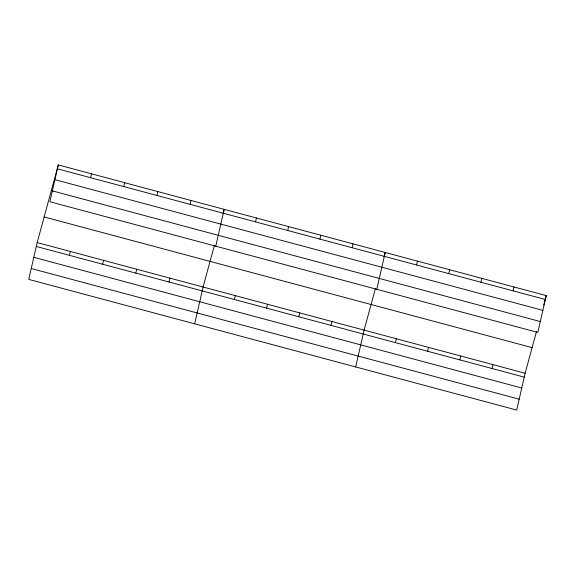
<?xml version="1.0" encoding="UTF-8"?>
<svg xmlns="http://www.w3.org/2000/svg" width="575" height="575" viewBox="0 0 575 575"><rect width="100%" height="100%" fill="white"/><g stroke="black" fill="none" stroke-linecap="round" stroke-linejoin="round"><path stroke-width="0.86" d="M58.298 164.932L49.867 201.746L537.819 332.422L546.25 295.607L58.298 164.932L37.181 242.578L28.75 279.393L516.702 410.068L525.133 373.254L536.504 331.452M69.474 255.35L70.366 251.462M90.591 177.704L91.475 173.815M102.652 264.234L103.543 260.346M123.769 186.588L124.66 182.699M135.837 273.118L136.728 269.237M156.953 195.471L157.838 191.583M169.014 282.009L169.905 278.12M190.131 204.362L191.022 200.474M194.652 323.826L203.09 287.004L214.453 245.202M215.769 246.179L224.2 209.357L223.042 213.627M234.399 299.518L235.29 295.629M255.516 221.871L256.407 217.982M266.606 308.143L267.497 304.254M287.723 230.496L288.614 226.607M298.813 316.768L299.704 312.879M319.923 239.121L320.814 235.232M331.013 325.393L331.904 321.504M352.13 247.746L353.021 243.857M355.681 366.951L364.112 330.129L375.482 288.327M376.79 289.304L385.228 252.482L384.064 256.752M395.427 342.643L396.319 338.754M416.537 264.996L417.428 261.107M427.628 351.268L428.519 347.379M448.744 273.621L449.636 269.732M459.835 359.893L460.726 356.004M480.952 282.246L481.843 278.357M492.042 368.518L492.933 364.629M513.152 290.864L514.043 286.982M543.698 305.002L546.25 295.607M57.407 168.813L545.359 299.489M54.92 179.68L542.872 310.363M51.333 190.555L53.029 191.008M52.354 190.878L540.306 321.554M44.153 216.955L532.105 347.631M37.181 242.578L525.133 373.254M36.29 246.459L524.242 377.135M33.803 257.327L521.755 388.01M31.237 268.525L519.189 399.201"/></g></svg>
